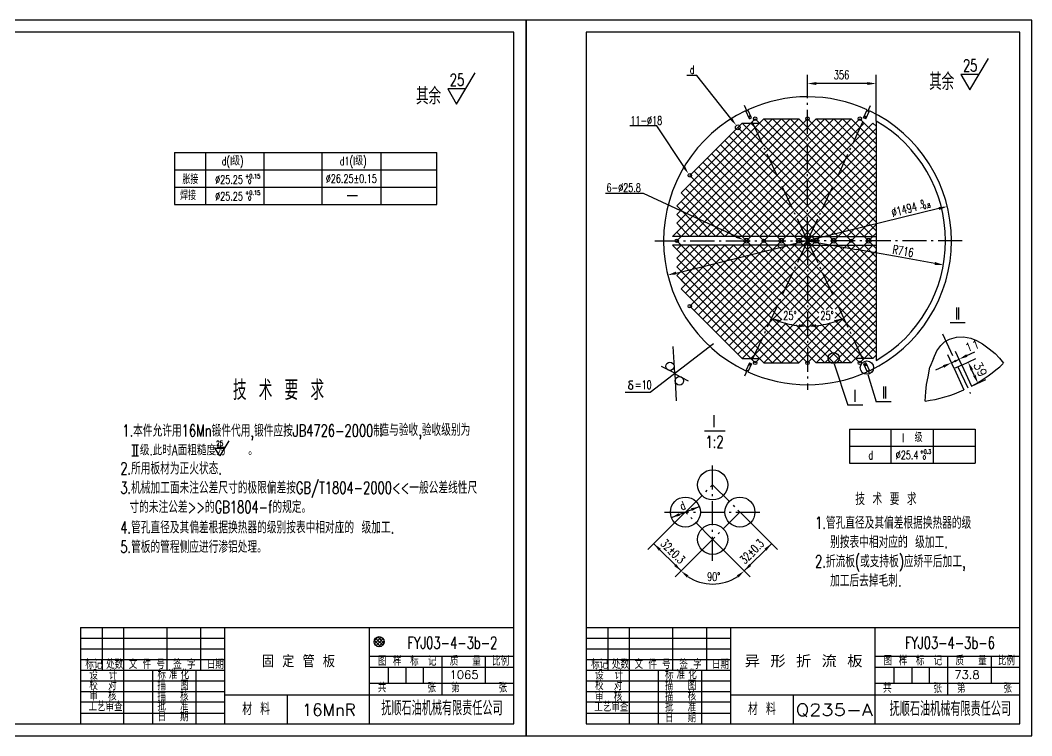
# Model space of a CAD drawing. Extents: x 0 to 840, y 0 to 297.
# Drawn here: x 420 to 840, y 0 to 297 of the extents above; entities that cross this region are included whole.
import ezdxf
from ezdxf.enums import TextEntityAlignment as Align

# ---------------------------------------------------------------- set-up
doc = ezdxf.new("R2010")
doc.units = 0
doc.header["$LTSCALE"] = 8
doc.header["$MEASUREMENT"] = 0
doc.linetypes.add('CENTER', pattern=[1.85, 1.25, -0.25, 0.1, -0.25])
doc.layers.get('0').update_dxf_attribs({"linetype": 'CONTINUOUS'})
for name, color, linetype in [('1', 1, 'CONTINUOUS'), ('2', 13, 'CONTINUOUS'), ('6', 3, 'CONTINUOUS'), ('CC', 3, 'CONTINUOUS'), ('CW', 1, 'CONTINUOUS'), ('HZ', 1, 'CONTINUOUS'), ('X', 3, 'CONTINUOUS'), ('ZX', 1, 'CENTER')]:
    doc.layers.add(name, color=color, linetype=linetype)
doc.styles.add('HZ', font='txt', dxfattribs={"width": 0.7, "bigfont": 'hztxt'})
doc.styles.add('HZ3', font='txt', dxfattribs={"width": 0.7, "bigfont": 'hztxt'})
doc.styles.get("Standard").update_dxf_attribs({"font": 'complex', "bigfont": 'chineset'})

# ---------------------------------------------------------------- blocks, each defined once
blk = doc.blocks.new('ccd')
at = {"layer": '6', "color": 3}
for p, q in [((4.78, 7.75), (0, 0)), ((-2.54, 3.94), (2.43, 3.94)), ((0, 0), (-2.54, 3.94))]:
    blk.add_line(p, q, dxfattribs=at)

msp = doc.modelspace()

# ---------------------------------------------------------------- hatches: boundary and pattern name
h = msp.add_hatch()
h.set_pattern_fill('_USER', color=3, angle=45, style=0, double=1, pattern_type=0)
h.set_pattern_definition([(45, (0, 0), (-0.7071068, 0.7071068), []), (135, (0, 0), (-0.7071068, -0.7071068), [])])
h.paths.add_polyline_path([(571.1, 39.05, 1), (566.9, 39.05, 1)])

# ---------------------------------------------------------------- linework, layer by layer
for p, q in [((625, 292), (25, 292)), ((625, 5), (625, 292)), ((835, 292), (655, 292)), ((655, 292), (655, 5)), ((835, 5), (835, 292)), ((814.27, 268.11), (821.99, 281.15)), ((601.21, 262.15), (608.94, 275.19)), ((810.59, 274.44), (814.27, 268.11)), ((817.97, 274.44), (810.59, 274.44)), ((597.53, 268.48), (601.21, 262.15)), ((604.92, 268.48), (597.53, 268.48)), ((722.74, 256.12), (721.22, 259.38)), ((723.64, 256.54), (722.11, 259.8)), ((722.74, 256.12), (723.64, 256.54)), ((770.16, 256.54), (771.68, 259.8)), ((771.05, 256.12), (770.16, 256.54)), ((771.05, 256.12), (772.58, 259.38)), ((699.83, 234.42), (719.74, 254.33)), ((719.74, 254.33), (726.98, 254.33)), ((726.98, 254.33), (728.79, 256.14)), ((728.79, 256.14), (743.28, 256.14)), ((746.9, 252.52), (743.28, 256.14)), ((743.28, 256.14), (745.09, 254.33)), ((743.28, 256.14), (745.09, 254.33)), ((743.28, 256.14), (746.9, 252.52)), ((746.9, 252.52), (750.52, 256.14)), ((750.52, 256.14), (765, 256.14)), ((775.38, 255.15), (775.38, 155.76)), ((484, 242.12), (484, 220.52)), ((484, 242.12), (593.01, 242.12)), ((497.01, 220.52), (497.01, 242.12)), ((521.18, 242.12), (521.18, 220.52)), ((545.32, 220.52), (545.32, 242.12)), ((569.72, 242.12), (569.72, 220.52)), ((593.01, 220.52), (593.01, 242.12)), ((484, 234.92), (593.01, 234.92)), ((694.4, 225.37), (701.64, 232.61)), ((701.64, 232.61), (699.83, 234.42)), ((484, 227.72), (593.01, 227.72)), ((692.59, 219.94), (696.21, 223.56)), ((696.21, 223.56), (694.4, 225.37)), ((484, 220.52), (593.01, 220.52)), ((694.4, 218.13), (692.59, 219.94)), ((692.59, 216.32), (694.4, 218.13)), ((694.4, 214.51), (692.59, 216.32)), ((692.59, 212.7), (694.4, 214.51)), ((690.78, 207.27), (694.4, 210.89)), ((694.4, 210.89), (692.59, 212.7)), ((746.9, 207.27), (690.78, 207.27)), ((746.9, 207.27), (775.38, 207.27)), ((746.9, 203.65), (690.78, 203.65)), ((690.78, 203.65), (694.4, 200.03)), ((694.4, 200.03), (692.59, 198.22)), ((692.59, 198.22), (694.4, 196.41)), ((694.4, 196.41), (692.59, 194.6)), ((692.59, 194.6), (694.4, 192.79)), ((694.4, 192.79), (692.59, 190.98)), ((692.59, 190.98), (696.21, 187.36)), ((696.21, 187.36), (694.4, 185.54)), ((694.4, 185.54), (701.64, 178.3)), ((701.64, 178.3), (699.83, 176.49)), ((699.83, 176.49), (719.74, 156.58)), ((691.73, 150.46), (691.12, 161.61)), ((719.74, 156.58), (726.98, 156.58)), ((726.98, 156.58), (728.79, 154.77)), ((743.28, 154.77), (745.09, 156.58)), ((750.52, 154.77), (748.71, 156.58)), ((766.81, 156.58), (765, 154.77)), ((774.05, 156.58), (766.81, 156.58)), ((775.38, 157.91), (774.05, 156.58)), ((691.73, 150.46), (686.21, 153.27)), ((722.74, 154.79), (721.22, 151.53)), ((723.64, 154.38), (722.11, 151.11)), ((722.74, 154.79), (723.64, 154.38)), ((728.79, 154.77), (743.28, 154.77)), ((765, 154.77), (750.52, 154.77)), ((771.05, 154.79), (770.16, 154.38)), ((770.16, 154.38), (771.68, 151.11)), ((771.05, 154.79), (772.58, 151.53)), ((810.92, 153.88), (807.74, 152.4)), ((807.74, 152.4), (811.85, 143.59)), ((810.92, 153.88), (815, 145.13)), ((691.75, 150.2), (697.28, 147.39)), ((691.75, 150.2), (692.36, 139.05)), ((764.35, 127.28), (764.35, 113.13)), ((764.35, 127.28), (816.54, 127.28)), ((816.54, 127.28), (816.54, 113.13)), ((764.35, 113.13), (816.54, 113.13)), ((696.1, 92.83), (696.28, 92.83)), ((696.19, 92.74), (696.19, 92.92)), ((445, 45), (445, 5)), ((445, 45), (625, 45)), ((453.98, 45.04), (453.98, 27.25)), ((463, 5), (463, 45.04)), ((480.94, 27.25), (480.94, 45.04)), ((495.05, 27.25), (495.05, 45.04)), ((505, 5), (505, 45)), ((565, 5), (565, 45)), ((655, 45), (835, 45)), ((663.98, 45.04), (663.98, 27.25)), ((673, 5), (673, 45.04)), ((690.94, 27.25), (690.94, 45.04)), ((705.05, 27.25), (705.05, 45.04)), ((715, 5), (715, 45)), ((775, 5), (775, 45)), ((445, 31.64), (505.04, 31.64)), ((565.02, 33.09), (625, 33.09)), ((595.01, 33.09), (595.01, 16.9)), ((655, 31.64), (715.06, 31.64)), ((775.02, 33.09), (835, 33.09)), ((805.01, 33.09), (805.01, 16.9)), ((445, 27.2), (505.06, 27.2)), ((475, 5), (475, 27.25)), ((493, 5), (493, 27.25)), ((655, 27.2), (715.06, 27.2)), ((685, 5), (685, 27.25)), ((703, 5), (703, 27.25)), ((565.02, 21.85), (625, 21.85)), ((775.02, 21.85), (835, 21.85)), ((505, 17), (625, 17)), ((531, 5.13), (531, 17)), ((715, 17), (835, 17)), ((741, 5.13), (741, 17)), ((25, 5), (625, 5)), ((655, 5), (835, 5))]:
    msp.add_line(p, q)
at = {"color": 3}
for p, q in [((690.78, 207.27), (739.66, 256.14)), ((692.59, 219.94), (728.79, 256.14)), ((692.59, 216.32), (732.41, 256.14)), ((692.59, 212.7), (736.04, 256.14)), ((692.59, 205.46), (743.28, 256.14)), ((694.4, 225.37), (725.17, 256.14)), ((698.02, 207.27), (746.9, 256.14)), ((698.02, 232.61), (719.74, 254.33)), ((701.64, 207.27), (746.9, 252.52)), ((746.9, 223.56), (717.93, 252.52)), ((746.9, 227.18), (719.74, 254.33)), ((746.9, 230.8), (723.36, 254.33)), ((746.9, 234.42), (725.17, 256.14)), ((746.9, 238.04), (728.79, 256.14)), ((746.9, 241.66), (732.41, 256.14)), ((746.9, 245.28), (736.04, 256.14)), ((746.9, 248.9), (739.66, 256.14)), ((746.9, 234.42), (768.62, 256.14)), ((746.9, 238.04), (765, 256.14)), ((746.9, 241.66), (761.38, 256.14)), ((746.9, 245.28), (757.76, 256.14)), ((746.9, 248.9), (754.14, 256.14)), ((775.38, 227.66), (746.9, 256.14)), ((746.9, 227.18), (774.05, 254.33)), ((746.9, 230.8), (770.43, 254.33)), ((775.38, 224.04), (746.9, 252.52)), ((746.9, 223.56), (775.38, 252.04)), ((775.38, 231.28), (750.52, 256.14)), ((775.38, 234.9), (754.14, 256.14)), ((775.38, 238.52), (757.76, 256.14)), ((775.38, 242.14), (761.38, 256.14)), ((775.38, 245.76), (765, 256.14)), ((775.38, 249.38), (768.62, 256.14)), ((775.38, 253.01), (774.05, 254.33)), ((705.26, 207.27), (746.9, 248.9)), ((746.9, 216.32), (714.31, 248.9)), ((746.9, 219.94), (716.12, 250.71)), ((775.38, 220.42), (746.9, 248.9)), ((746.9, 219.94), (775.38, 248.42)), ((708.88, 207.27), (746.9, 245.28)), ((746.9, 209.08), (710.69, 245.28)), ((746.9, 212.7), (712.5, 247.09)), ((775.38, 216.8), (746.9, 245.28)), ((746.9, 216.32), (775.38, 244.8)), ((737.85, 207.27), (705.26, 239.85)), ((743.28, 205.46), (707.07, 241.66)), ((746.9, 205.46), (708.88, 243.47)), ((712.5, 207.27), (746.9, 241.66)), ((775.38, 213.18), (746.9, 241.66)), ((746.9, 212.7), (775.38, 241.18)), ((730.6, 207.27), (701.64, 236.23)), ((736.04, 205.46), (703.45, 238.04)), ((716.12, 207.27), (746.9, 238.04)), ((775.38, 209.56), (746.9, 238.04)), ((746.9, 209.08), (775.38, 237.56)), ((723.36, 207.27), (698.02, 232.61)), ((728.79, 205.46), (699.83, 234.42)), ((719.74, 207.27), (746.9, 234.42)), ((774.05, 207.27), (746.9, 234.42)), ((746.9, 205.46), (775.38, 233.94)), ((716.12, 207.27), (696.21, 227.18)), ((721.55, 205.46), (698.02, 228.99)), ((721.55, 205.46), (746.9, 230.8)), ((726.98, 207.27), (746.9, 227.18)), ((772.24, 205.46), (746.9, 230.8)), ((766.81, 207.27), (746.9, 227.18)), ((750.52, 205.46), (775.38, 230.32)), ((712.5, 207.27), (694.4, 225.37)), ((728.79, 205.46), (746.9, 223.56)), ((765, 205.46), (746.9, 223.56)), ((755.95, 207.27), (775.38, 226.7)), ((757.76, 205.46), (775.38, 223.08)), ((705.26, 207.27), (692.59, 219.94)), ((708.88, 207.27), (694.4, 221.75)), ((734.23, 207.27), (746.9, 219.94)), ((759.57, 207.27), (746.9, 219.94)), ((763.19, 207.27), (775.38, 219.46)), ((701.64, 207.27), (692.59, 216.32)), ((736.04, 205.46), (746.9, 216.32)), ((757.76, 205.46), (746.9, 216.32)), ((765, 205.46), (775.38, 215.84)), ((698.02, 207.27), (692.59, 212.7)), ((741.47, 207.27), (746.9, 212.7)), ((752.33, 207.27), (746.9, 212.7)), ((770.43, 207.27), (775.38, 212.21)), ((694.4, 207.27), (692.59, 209.08)), ((743.28, 205.46), (746.9, 209.08)), ((750.52, 205.46), (746.9, 209.08)), ((772.24, 205.46), (775.38, 208.59)), ((690.78, 203.65), (739.66, 154.77)), ((692.59, 205.46), (743.28, 154.77)), ((705.26, 203.65), (692.59, 190.98)), ((701.64, 203.65), (692.59, 194.6)), ((698.02, 203.65), (692.59, 198.22)), ((694.4, 203.65), (692.59, 201.84)), ((712.5, 203.65), (694.4, 185.54)), ((708.88, 203.65), (694.4, 189.17)), ((716.12, 203.65), (696.21, 183.73)), ((721.55, 205.46), (698.02, 181.92)), ((723.36, 203.65), (698.02, 178.3)), ((698.02, 203.65), (746.9, 154.77)), ((728.79, 205.46), (699.83, 176.49)), ((730.6, 203.65), (701.64, 174.68)), ((701.64, 203.65), (746.9, 158.39)), ((736.04, 205.46), (703.45, 172.87)), ((737.85, 203.65), (705.26, 171.06)), ((705.26, 203.65), (736.21, 172.7)), ((743.28, 205.46), (707.07, 169.25)), ((746.9, 205.46), (708.88, 167.44)), ((708.88, 203.65), (736.21, 176.32)), ((746.9, 201.84), (710.69, 165.63)), ((712.5, 203.65), (739.32, 176.83)), ((716.12, 203.65), (746.9, 172.87)), ((719.74, 203.65), (746.9, 176.49)), ((721.55, 205.46), (746.9, 180.11)), ((726.98, 203.65), (746.9, 183.73)), ((728.79, 205.46), (746.9, 187.36)), ((734.23, 203.65), (746.9, 190.98)), ((736.04, 205.46), (746.9, 194.6)), ((741.47, 203.65), (746.9, 198.22)), ((743.28, 205.46), (746.9, 201.84)), ((750.52, 205.46), (746.9, 201.84)), ((757.76, 205.46), (746.9, 194.6)), ((765, 205.46), (746.9, 187.36)), ((772.24, 205.46), (746.9, 180.11)), ((746.9, 205.46), (775.38, 176.98)), ((752.33, 203.65), (746.9, 198.22)), ((759.57, 203.65), (746.9, 190.98)), ((766.81, 203.65), (746.9, 183.73)), ((774.05, 203.65), (746.9, 176.49)), ((746.9, 201.84), (775.38, 173.36)), ((750.52, 205.46), (775.38, 180.6)), ((755.95, 203.65), (775.38, 184.22)), ((757.76, 205.46), (775.38, 187.84)), ((763.19, 203.65), (775.38, 191.46)), ((765, 205.46), (775.38, 195.08)), ((770.43, 203.65), (775.38, 198.7)), ((772.24, 205.46), (775.38, 202.32)), ((692.59, 198.22), (736.04, 154.77)), ((746.9, 198.22), (712.5, 163.82)), ((775.38, 201.35), (746.9, 172.87)), ((746.9, 198.22), (775.38, 169.74)), ((775.38, 197.73), (754.57, 176.92)), ((692.59, 194.6), (732.41, 154.77)), ((746.9, 194.6), (714.31, 162.01)), ((746.9, 194.6), (775.38, 166.12)), ((775.38, 194.11), (758.31, 177.05)), ((692.59, 190.98), (728.79, 154.77)), ((746.9, 190.98), (716.12, 160.2)), ((746.9, 190.98), (775.38, 162.5)), ((775.38, 190.49), (758.27, 173.39)), ((694.4, 185.54), (725.17, 154.77)), ((746.9, 187.36), (717.93, 158.39)), ((746.9, 187.36), (757.24, 177.01)), ((775.38, 186.87), (746.9, 158.39)), ((746.9, 183.73), (739.99, 176.83)), ((746.9, 183.73), (753.73, 176.9)), ((775.38, 183.25), (746.9, 154.77)), ((698.02, 178.3), (719.74, 156.58)), ((746.9, 176.49), (725.17, 154.77)), ((746.9, 180.11), (742.97, 176.19)), ((746.9, 180.11), (751.65, 175.36)), ((746.9, 176.49), (768.62, 154.77)), ((775.38, 179.63), (750.52, 154.77)), ((736.21, 173.04), (719.74, 156.58)), ((746.9, 172.87), (728.79, 154.77)), ((742.97, 173.18), (746.9, 169.25)), ((751.63, 173.99), (746.9, 169.25)), ((746.9, 172.87), (765, 154.77)), ((775.38, 176.01), (754.14, 154.77)), ((775.38, 172.39), (757.76, 154.77)), ((758.16, 172.47), (774.05, 156.58)), ((758.57, 175.68), (775.38, 158.88)), ((738.09, 171.31), (723.36, 156.58)), ((746.9, 169.25), (732.41, 154.77)), ((737.48, 171.43), (746.9, 162.01)), ((742.03, 170.5), (746.9, 165.63)), ((756.31, 171.42), (746.9, 162.01)), ((751.6, 170.34), (746.9, 165.63)), ((746.9, 169.25), (761.38, 154.77)), ((755.72, 171.29), (770.43, 156.58)), ((775.38, 168.77), (761.38, 154.77)), ((746.9, 165.63), (736.04, 154.77)), ((746.9, 165.63), (757.76, 154.77)), ((775.38, 165.15), (765, 154.77)), ((746.9, 162.01), (739.66, 154.77)), ((746.9, 162.01), (754.14, 154.77)), ((775.38, 161.53), (768.62, 154.77)), ((775.38, 157.91), (774.05, 156.58))]:
    msp.add_line(p, q, dxfattribs=at)
at = {"color": 7}
for q in [(743.28, 154.77), (750.52, 154.77)]:
    msp.add_line((746.9, 158.39), q, dxfattribs=at)
msp.add_lwpolyline([(746.9, 203.65), (775.38, 203.65)])
for centre, radius in [((725.17, 256.14), 0.72), ((746.9, 256.14), 0.72), ((768.62, 256.14), 0.72), ((717.93, 252.52), 1), ((698.02, 232.61), 0.72), ((692.59, 205.46), 0.72), ((721.55, 205.46), 1), ((728.79, 205.46), 0.72), ((736.04, 205.46), 1), ((743.28, 205.46), 1), ((750.52, 205.46), 1), ((757.76, 205.46), 1), ((765, 205.46), 0.72), ((772.24, 205.46), 1), ((698.02, 178.3), 0.72), ((725.17, 154.77), 0.72), ((746.9, 154.77), 0.72), ((768.62, 154.77), 0.72), ((689.78, 153.35), 1.75), ((693.7, 147.31), 1.75), ((707.5, 104.14), 6.25), ((696.19, 92.83), 6.25), ((718.81, 92.83), 6.25), ((707.5, 81.52), 6.25)]:
    msp.add_circle(centre, radius)
at = {"color": 3}
msp.add_circle((569, 39.05), 2.1, dxfattribs=at)
for centre, radius, start, end in [((746.9, 205.46), 59.76, 65.4739, 114.4593), ((746.9, 205.46), 59.76, 115.4975, 244.5442), ((746.9, 205.46), 59.76, 295.5256, 64.5163), ((746.9, 205.46), 57.28, 299.8154, 60.1846), ((787.31, 197.85), 59.55, 297.7181, 313.3559), ((746.9, 205.46), 59.76, 245.4692, 294.4672), ((787.31, 197.85), 59.55, 278.1273, 294.3399)]:
    msp.add_arc(centre, radius, start, end)
at = {"layer": '1'}
for p, q in [((445, 40.52), (505.04, 40.52)), ((655, 40.52), (715.06, 40.52)), ((445, 36.08), (505.04, 36.08)), ((655, 36.08), (715.06, 36.08)), ((613.1, 33.09), (613.1, 21.85)), ((786.08, 31.87), (787.07, 31.87)), ((823.1, 33.09), (823.1, 21.85)), ((565.02, 28.46), (625, 28.46)), ((572.71, 28.46), (572.71, 21.85)), ((580.14, 28.46), (580.14, 21.85)), ((587.33, 28.46), (587.33, 21.85)), ((775.02, 28.46), (835, 28.46)), ((782.71, 28.46), (782.71, 21.85)), ((790.14, 28.46), (790.14, 21.85)), ((797.33, 28.46), (797.33, 21.85)), ((445, 22.76), (505.06, 22.76)), ((655, 22.76), (715.06, 22.76)), ((445, 18.32), (505.06, 18.32)), ((655, 18.32), (715.06, 18.32)), ((505.06, 13.88), (445, 13.88)), ((715.06, 13.88), (655, 13.88)), ((445, 9.44), (505.06, 9.44)), ((655, 9.44), (715.06, 9.44))]:
    msp.add_line(p, q, dxfattribs=at)
at = {"layer": 'CC'}
for p, q in [((700.97, 274.01), (696.74, 274.01)), ((715.04, 256.22), (700.97, 274.01)), ((746.9, 267.27), (746.9, 274.33)), ((775.38, 255.15), (775.38, 274.33)), ((771.78, 270.73), (750.5, 270.73)), ((684.35, 253.18), (673.08, 253.18)), ((695.47, 236.29), (684.35, 253.18)), ((678.76, 225.08), (663.04, 225.08)), ((717.21, 207.27), (678.76, 225.08)), ((801.44, 218.84), (755.13, 207.48)), ((755.13, 207.48), (738.67, 203.44)), ((746.9, 203.66), (746.9, 207.26)), ((692.35, 192.08), (738.67, 203.44)), ((745.1, 205.46), (748.7, 205.46)), ((746.9, 205.46), (767.17, 201.85)), ((783.02, 199.03), (767.17, 201.85)), ((799.75, 196.06), (783.02, 199.03)), ((807.74, 152.4), (805.1, 158.08)), ((806.62, 154.81), (809.8, 156.3)), ((810.92, 153.88), (808.28, 159.56)), ((810.92, 153.88), (816.83, 156.64)), ((813.06, 157.82), (816.32, 159.34)), ((803.35, 153.29), (800.09, 151.77)), ((816.13, 149.63), (814.61, 152.89)), ((815, 145.13), (820.91, 147.89)), ((696.14, 92.79), (680.6, 77.25)), ((690.36, 90.56), (701.97, 95.13)), ((718.86, 92.79), (734.4, 77.25)), ((691.9, 65.92), (707.46, 81.47)), ((723.1, 65.92), (707.54, 81.47)), ((683.08, 79.72), (694.39, 68.41)), ((731.92, 79.72), (720.61, 68.41))]:
    msp.add_line(p, q, dxfattribs=at)
for centre, radius in [((757.78, 156.75), 2.29), ((771.56, 152.8), 2.77)]:
    msp.add_circle(centre, radius, dxfattribs=at)
for centre, radius, start, end in [((746.9, 205.46), 35.43, 250.8235, 264.1765), ((746.9, 205.46), 35.43, 275.8235, 289.1765), ((707.5, 81.52), 18.56, 235.8232, 304.1768)]:
    msp.add_arc(centre, radius, start, end, dxfattribs=at)
for points in [[(750.5, 270.13), (750.5, 271.33), (746.9, 270.73)], [(771.78, 270.13), (771.78, 271.33), (775.38, 270.73)], [(715.52, 256.59), (714.57, 255.85), (717.28, 253.4)], [(695.97, 236.62), (694.96, 235.96), (697.44, 233.28)], [(801.58, 218.25), (801.3, 219.42), (804.94, 219.69)], [(717.46, 207.82), (716.96, 206.73), (720.47, 205.76)], [(799.85, 196.65), (799.64, 195.47), (803.29, 195.43)], [(692.5, 191.5), (692.21, 192.66), (688.86, 191.22)], [(735.48, 172.54), (735.03, 171.43), (731.92, 173.34)], [(758.31, 172.54), (758.76, 171.43), (761.87, 173.34)], [(743.33, 170.8), (743.27, 169.61), (746.9, 170.02)], [(750.46, 170.8), (750.52, 169.61), (746.9, 170.02)], [(813.31, 157.27), (812.81, 158.36), (809.8, 156.3)], [(803.61, 152.75), (803.1, 153.83), (806.62, 154.81)], [(814.57, 151.59), (815.65, 152.09), (813.59, 155.1)], [(815.59, 149.38), (816.67, 149.88), (817.65, 146.37)], [(698.92, 93.32), (698.49, 94.4), (701.97, 95.13)], [(693.43, 92.39), (693.86, 91.31), (690.38, 90.58)], [(685.14, 76.83), (685.96, 77.66), (683.08, 79.72)], [(729.86, 76.83), (729.04, 77.66), (731.92, 79.72)], [(691.5, 70.47), (692.33, 71.29), (694.39, 68.41)], [(697.45, 66.61), (696.7, 65.72), (694.38, 68.4)], [(717.55, 66.61), (718.3, 65.72), (720.62, 68.4)], [(723.5, 70.47), (722.67, 71.29), (720.61, 68.41)]]:
    msp.add_solid(points, dxfattribs=at)
at = {"layer": 'CW'}
for p, q in [((555.69, 224.2), (560, 224.2)), ((672.88, 146.98), (673.01, 147.17)), ((673.01, 147.17), (673.3, 147.36)), ((673.3, 147.36), (673.54, 147.39)), ((673.54, 147.39), (674.37, 147.39)), ((672.64, 145.27), (672.55, 145.03)), ((672.55, 145.03), (672.59, 144.5)), ((672.59, 144.5), (672.62, 144.33)), ((672.62, 144.33), (672.79, 144.11)), ((672.77, 145.49), (672.64, 145.27)), ((673, 145.68), (672.77, 145.49)), ((672.79, 144.11), (673.05, 143.94)), ((672.87, 146.62), (672.88, 146.98)), ((673, 146.3), (672.87, 146.62)), ((673.23, 146.07), (673, 146.3)), ((673.14, 145.83), (673, 145.68)), ((673.05, 143.94), (673.43, 143.82)), ((673.48, 145.92), (673.14, 145.83)), ((673.54, 145.9), (673.23, 146.07)), ((673.43, 143.82), (673.8, 143.85)), ((673.76, 145.8), (673.54, 145.9)), ((673.94, 145.68), (673.76, 145.8)), ((673.8, 143.85), (674.1, 143.97)), ((674.14, 145.51), (673.94, 145.68)), ((674.1, 143.97), (674.32, 144.24)), ((674.32, 145.27), (674.14, 145.51)), ((674.35, 144.95), (674.32, 145.27)), ((674.32, 144.24), (674.35, 144.95)), ((466.37, 120.72), (469.07, 120.72)), ((467.22, 120.72), (467.22, 116.35)), ((468.32, 120.72), (468.32, 116.21)), ((466.37, 116.21), (469.07, 116.21)), ((576.1, 31.7), (577.08, 31.7))]:
    msp.add_line(p, q, dxfattribs=at)
at = {"layer": 'X'}
for p, q in [((630, 297), (0, 297)), ((630, 0), (630, 297)), ((840, 297), (630, 297)), ((630, 297), (630, 0)), ((840, 0), (840, 297)), ((812.32, 171.37), (806.17, 171.37)), ((803.72, 163.56), (805.82, 164.65)), ((805.82, 164.65), (808.7, 165.43)), ((808.7, 165.43), (811.71, 165.6)), ((811.71, 165.6), (814.73, 164.97)), ((814.73, 164.97), (817.09, 164.02)), ((817.09, 164.02), (819.58, 162.62)), ((707.89, 162.73), (681.51, 142.43)), ((799.13, 156.54), (800.56, 159.82)), ((800.56, 159.82), (802.27, 162.01)), ((802.27, 162.01), (803.72, 163.56)), ((819.58, 162.62), (822.33, 160.6)), ((822.33, 160.6), (824.82, 158.73)), ((799.13, 156.54), (797.68, 152.95)), ((824.82, 158.73), (826.66, 156.69)), ((826.66, 156.69), (828.23, 154.67)), ((757.97, 154.43), (763.65, 137.18)), ((797.03, 149.05), (797.68, 152.95)), ((771.98, 150.02), (775.42, 138.62)), ((796.24, 145.77), (797.03, 149.05)), ((795.72, 138.9), (795.97, 142.81)), ((795.97, 142.81), (796.24, 145.77)), ((681.51, 142.43), (671.17, 142.43)), ((781.59, 138.62), (775.44, 138.62)), ((769.8, 137.18), (763.65, 137.18)), ((704.11, 126.56), (712.7, 126.56)), ((781.55, 127.28), (781.55, 113.13)), ((799.04, 127.28), (799.04, 113.19)), ((764.35, 120.2), (816.54, 120.2)), ((0, 0), (630, 0)), ((630, 0), (840, 0))]:
    msp.add_line(p, q, dxfattribs=at)
at = {"layer": 'ZX'}
for p, q in [((746.9, 205.46), (746.9, 267.27)), ((746.9, 205.46), (720.69, 261.65)), ((746.9, 205.46), (773.1, 261.65)), ((683.43, 205.46), (746.9, 205.46)), ((746.9, 205.46), (720.69, 149.27)), ((811.07, 205.46), (746.9, 205.46)), ((746.9, 205.46), (746.9, 143.52)), ((746.9, 205.46), (772.64, 150.25)), ((802.93, 166.88), (814.47, 142.11)), ((707.5, 72.64), (707.5, 113.21)), ((696.19, 92.83), (707.5, 104.14)), ((707.5, 104.14), (718.81, 92.83)), ((687.54, 92.83), (728.28, 92.83)), ((707.5, 81.52), (696.19, 92.83)), ((718.81, 92.83), (707.5, 81.52))]:
    msp.add_line(p, q, dxfattribs=at)

# ---------------------------------------------------------------- block references
at = {"layer": '6', "xscale": 0.8000000000000114, "yscale": 0.8000000000000114, "zscale": 0.8}
msp.add_blockref('ccd', (502.83, 116.21), dxfattribs=at)

# ---------------------------------------------------------------- texts
at = {"style": 'HZ', "width": 0.7}
for s, p in [('25', (814.43, 275.72)), ('25', (601.38, 269.75)), ('I', (808.8, 172.73)), ('I', (809.62, 172.73)), ('I', (766.6, 138.55)), ('I', (778.38, 139.99)), ('I', (779.2, 139.99)), ('I', (708.03, 128.09)), ('1:2', (708.26, 119.52))]:
    msp.add_text(s, height=5, dxfattribs=at).set_placement(p, align=Align.CENTER)
at = {"layer": '2', "color": 2, "style": 'HZ', "width": 0.7}
for p in [(569.91, 8.46), (781, 8.18)]:
    msp.add_text('抚顺石油机械有限责任公司', height=5.9999, dxfattribs=at).set_placement(p)
at = {"layer": '6', "style": 'HZ3', "width": 0.7}
msp.add_text('25', height=2, dxfattribs=at).set_placement((502.83, 120.37), align=Align.CENTER)
at = {"layer": 'CC', "style": 'HZ', "width": 0.7}
for s, p in [('356', (757.78, 272.53)), ('25%%d', (736.77, 172.6)), ('25%%d', (752.21, 172.6))]:
    msp.add_text(s, height=3.6, dxfattribs=at).set_placement(p)
for s, height, rotation, p in [('%%C1494', 3.6, 14.6539, (782.28, 215.29)), ('-0.8', 1.7, 14.6539, (793.54, 218.2)), ('0', 1.7, 14.6539, (794.11, 220.58)), ('R716', 3.6, 350.1768, (781.98, 200.17))]:
    msp.add_text(s, height=height, rotation=rotation, dxfattribs=at).set_placement(p)
at = {"layer": 'CC', "style": 'HZ'}
for s, rotation, p in [('11', 19.6761, (812.99, 159.16)), ('39', 297.757, (815.63, 154.03))]:
    msp.add_text(s, height=3.6, rotation=rotation, dxfattribs=at).set_placement(p)
at = {"layer": 'CW'}
for s, height, style, width, p in [('d', 3.5, 'HZ', 0.7, (698.96, 274.73)), ('其', 7, 'HZ', 0.75, (800.02, 268.01)), ('余', 7, 'HZ', 0.75, (805.17, 268.01)), ('其', 7, 'HZ', 0.75, (586.96, 262.04)), ('余', 7, 'HZ', 0.75, (592.11, 262.04)), ('d(I级)', 3.5, 'HZ', 0.7, (508.19, 236.78)), ('%%c25.25', 3.5, 'HZ', 0.7, (506.71, 229.11)), ('%%c26.25%%p0.15', 3.5, 'HZ', 0.7, (557.48, 229.52)), ('焊接', 3.5, 'HZ', 0.7, (489.7, 222.4)), ('%%c25.25', 3.5, 'HZ', 0.7, (506.71, 222.2)), ('%%c25.4', 3.5, 'HZ', 0.7, (788.24, 114.77)), ('I', 4, 'HZ3', 0.7, (552.95, 84.19)), ('I', 4.5, 'HZ', 0.7, (788.02, 78.29))]:
    msp.add_text(s, height=height, dxfattribs=dict(at, style=style, width=width)).set_placement(p, align=Align.CENTER)
for s, height, style, width, p in [('11-%%c18', 3.5, 'HZ', 0.7, (673.32, 253.63)), ('d1(I级)', 3.5, 'HZ', 0.7, (552.66, 236.78)), ('胀接', 3.5, 'HZ', 0.7, (487.33, 229.1)), ('+0.15', 1.8, 'HZ', 0.7, (513.37, 231.37)), ('0', 1.8, 'HZ', 0.7, (514.61, 229.12)), ('6-%%c25.8', 3.5, 'HZ', 0.7, (663.44, 225.73)), ('+0.15', 1.8, 'HZ', 0.7, (513.37, 224.46)), ('0', 1.8, 'HZ', 0.7, (514.61, 222.21)), ('=10', 3.5, 'HZ', 0.7, (675.25, 143.91)), ('I', 3.5, 'HZ', 0.7, (786.25, 121.91)), ('级', 3.5, 'HZ', 0.7, (791.35, 121.93)), ('级.此时A面粗糙度为   。', 4.4, 'HZ3', 0.7, (469.65, 116.4)), ('d', 3.5, 'HZ', 0.7, (772.16, 114.73)), ('+0.3', 1.7, 'HZ', 0.7, (793.51, 117.09)), ('0', 1.7, 'HZ', 0.7, (794.75, 114.65)), ('90%%D', 3.5, 'HZ', 0.7, (705.19, 64.26)), ('标记', 3.5, 'HZ', 0.75, (447.05, 27.8)), ('处数', 3.5, 'HZ', 0.75, (455.65, 27.8)), ('文', 3.5, 'HZ', 0.75, (465.08, 27.8)), ('件', 3.5, 'HZ', 0.75, (470.82, 27.8)), ('号', 3.5, 'HZ', 0.75, (476.55, 27.8)), ('签', 3.5, 'HZ', 0.75, (483.52, 27.8)), ('字', 3.5, 'HZ', 0.75, (489.27, 27.8)), ('日期', 3.5, 'HZ', 0.75, (497.46, 27.8)), ('图', 3.5, 'HZ', 0.75, (568.49, 29.15)), ('样', 3.5, 'HZ', 0.75, (574.78, 29.08)), ('标', 3.5, 'HZ', 0.75, (581.9, 29.11)), ('记', 3.5, 'HZ', 0.75, (589.27, 29.12)), ('质', 3.5, 'HZ', 0.75, (598.35, 29.14)), ('量', 3.5, 'HZ', 0.75, (607.72, 29.12)), ('比例', 3.5, 'HZ', 0.75, (615.92, 29.12)), ('标记', 3.5, 'HZ', 0.75, (657.05, 27.8)), ('处数', 3.5, 'HZ', 0.75, (665.65, 27.8)), ('文', 3.5, 'HZ', 0.75, (675.08, 27.8)), ('件', 3.5, 'HZ', 0.75, (680.82, 27.8)), ('号', 3.5, 'HZ', 0.75, (686.55, 27.8)), ('签', 3.5, 'HZ', 0.75, (693.69, 27.8)), ('字', 3.5, 'HZ', 0.75, (699.43, 27.8)), ('日期', 3.5, 'HZ', 0.75, (707.2, 27.8)), ('图', 3.5, 'HZ', 0.75, (778.49, 29.31)), ('样', 3.5, 'HZ', 0.75, (784.78, 29.23)), ('标', 3.5, 'HZ', 0.75, (791.9, 29.27)), ('记', 3.5, 'HZ', 0.75, (799.27, 29.28)), ('质', 3.5, 'HZ', 0.75, (808.35, 29.3)), ('量', 3.5, 'HZ', 0.75, (817.72, 29.28)), ('比例', 3.5, 'HZ', 0.75, (825.92, 29.28)), ('设', 3.5, 'HZ', 0.75, (448.69, 23.41)), ('计', 3.5, 'HZ', 0.75, (456.8, 23.41)), ('标', 3.5, 'HZ', 0.75, (476.97, 23.41)), ('准', 3.5, 'HZ', 0.75, (481.71, 23.54)), ('化', 3.5, 'HZ', 0.75, (486.63, 23.54)), ('设', 3.5, 'HZ', 0.75, (658.69, 23.41)), ('计', 3.5, 'HZ', 0.75, (666.8, 23.41)), ('标', 3.5, 'HZ', 0.75, (687.72, 23.41)), ('准', 3.5, 'HZ', 0.75, (692.47, 23.54)), ('化', 3.5, 'HZ', 0.75, (697.39, 23.54)), ('校', 3.5, 'HZ', 0.75, (448.69, 19.02)), ('对', 3.5, 'HZ', 0.75, (456.47, 19.02)), ('描', 3.5, 'HZ', 0.75, (476.97, 19.02)), ('图', 3.5, 'HZ', 0.75, (486.39, 19.02)), ('共', 3.5, 'HZ', 0.75, (568.46, 18.05)), ('张', 3.5, 'HZ', 0.75, (589.1, 18.05)), ('第', 3.5, 'HZ', 0.75, (598.95, 18.05)), ('张', 3.5, 'HZ', 0.75, (618.64, 18.05)), ('校', 3.5, 'HZ', 0.75, (658.69, 19.02)), ('对', 3.5, 'HZ', 0.75, (666.47, 19.02)), ('描', 3.5, 'HZ', 0.75, (687.72, 19.02)), ('图', 3.5, 'HZ', 0.75, (697.15, 19.02)), ('共', 3.5, 'HZ', 0.75, (778.24, 17.87)), ('张', 3.5, 'HZ', 0.75, (799.14, 17.87)), ('第', 3.5, 'HZ', 0.75, (808.97, 17.87)), ('张', 3.5, 'HZ', 0.75, (828.27, 17.87)), ('审', 3.5, 'HZ', 0.75, (448.69, 14.63)), ('核', 3.5, 'HZ', 0.75, (456.47, 14.63)), ('描', 3.5, 'HZ', 0.75, (476.97, 14.45)), ('核', 3.5, 'HZ', 0.75, (486.36, 14.63)), ('审', 3.5, 'HZ', 0.75, (658.69, 14.46)), ('核', 3.5, 'HZ', 0.75, (666.47, 14.46)), ('描', 3.5, 'HZ', 0.75, (687.72, 14.45)), ('核', 3.5, 'HZ', 0.75, (697.12, 14.63)), ('工艺审查', 3.5, 'HZ', 0.75, (448.34, 10.24)), ('批', 3.5, 'HZ', 0.75, (476.97, 10.45)), ('准', 3.5, 'HZ', 0.75, (486.34, 10.46)), ('材 料', 5, 'HZ', 0.75, (512.16, 8.63)), ('工艺审查', 3.5, 'HZ', 0.75, (658.34, 10.07)), ('批', 3.5, 'HZ', 0.75, (687.73, 10.04)), ('准', 3.5, 'HZ', 0.75, (697.1, 10.06)), ('材 料', 5, 'HZ', 0.75, (722.16, 8.63)), ('日', 3.5, 'HZ', 0.75, (476.97, 6.06)), ('期', 3.5, 'HZ', 0.75, (486.32, 6.06)), ('日', 3.5, 'HZ', 0.75, (687.73, 5.61)), ('期', 3.5, 'HZ', 0.75, (697.08, 5.65))]:
    msp.add_text(s, height=height, dxfattribs=dict(at, style=style, width=width)).set_placement(p)
at = {"layer": 'CW', "style": 'HZ', "width": 0.7}
msp.add_text('d', height=3.5, rotation=21.9068, dxfattribs=at).set_placement((695.63, 93.9), align=Align.CENTER)
for rotation, p in [(315, (685.59, 79.46)), (45, (720.85, 71.07))]:
    msp.add_text('32%%P0.3', height=3.5, rotation=rotation, dxfattribs=at).set_placement(p)
at = {"layer": 'HZ', "width": 0.7}
for s, height, style, p in [('            技 术 要 求', 8.1013, 'HZ3', (442.36, 139.37)), ('1.本件允许用16Mn锻件代用,锻件应按JB4726-2000制', 5, 'HZ3', (462.4, 124.15)), ('  造与验收,验收级别为 ', 5, 'HZ3', (562.92, 124.49)), ('2.所用板材为正火状态.', 5, 'HZ3', (461.53, 108.46)), ('3.机械加工面未注公差尺寸的极限偏差按GB/T1804-2000<<一般公差线性尺', 5, 'HZ3', (461.53, 100.46)), ('           技 术 要 求', 5, 'HZ', (729.41, 95.76)), ('  寸的未注公差>>的GB1804-f的规定。', 5, 'HZ3', (459.1, 92.46)), ('4.管孔直径及其偏差根据换热器的级别按表中相对应的 级加工.', 5, 'HZ3', (461.53, 83.97)), ('1.管孔直径及其偏差根据换热器的级', 5, 'HZ', (750.02, 85.9)), ('5.管板的管程侧应进行渗铝处理。', 5, 'HZ3', (461.53, 75.9)), ('  别按表中相对应的 级加工.', 5, 'HZ', (750.02, 77.9)), ('2.折流板(或支持板)应矫平后加工,', 5, 'HZ', (750.02, 69.9)), ('  加工后去掉毛刺.', 5, 'HZ', (750.02, 61.9))]:
    msp.add_text(s, height=height, dxfattribs=dict(at, style=style)).set_placement(p)
at = {"layer": 'X', "width": 0.7}
for s, p in [('FYJ03-4-3b-2', (599.43, 36.1)), ('FYJ03-4-3b-6', (806, 36.1))]:
    msp.add_text(s, height=5, dxfattribs=at).set_placement(p, align=Align.CENTER)
at = {"layer": 'X'}
for s, height, p in [('固 定 管 板', 5, (535.5, 28.4)), ('1065', 3.5, (604.3, 23.6)), ('73.8 ', 3.5, (814.3, 23.6)), ('16MnR', 5, (548.1, 8.3))]:
    msp.add_text(s, height=height, dxfattribs=at).set_placement(p, align=Align.CENTER)
for s, width, p, p2 in [(' 异 形 折 流 板 ', 1.016575, (716.5, 28.4), (774, 28.4)), ('Q235-A', 1.0752, (742, 8.3), (774, 8.3))]:
    msp.add_text(s, height=5, dxfattribs=dict(at, width=width)).set_placement(p, p2, align=Align.FIT)

doc.saveas('drawing.dxf')
